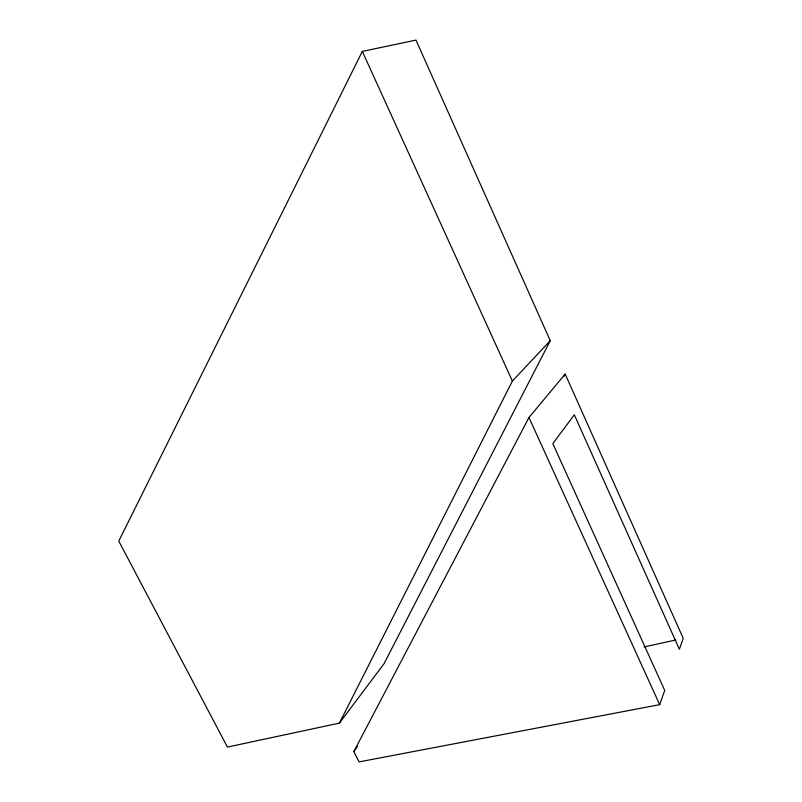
<?xml version="1.0" encoding="UTF-8"?>
<svg xmlns="http://www.w3.org/2000/svg" width="802" height="802" viewBox="0 0 802 802"><rect width="100%" height="100%" fill="white"/><g stroke="black" fill="none" stroke-linecap="round" stroke-linejoin="round"><path stroke-width="1.2" d="M659.675 704.647L664.728 690.432L552.829 443.626L574.312 414.784L679.364 649.239L683.234 638.362L565.179 374.073L528.969 417.501L353.832 751.574L359.075 761.9L659.675 704.647L528.969 417.501M362.324 51.408L118.766 541.099L227.437 747.073L339.396 723.123L383.998 663.765L550.252 340.67L415.987 40.1L362.324 51.408L512.378 381.05L339.396 723.123M563.996 376.288L565.179 374.073M353.832 751.574L357.451 746.472M512.378 381.05L550.252 340.67M644.116 646.933L675.906 639.966"/></g></svg>
